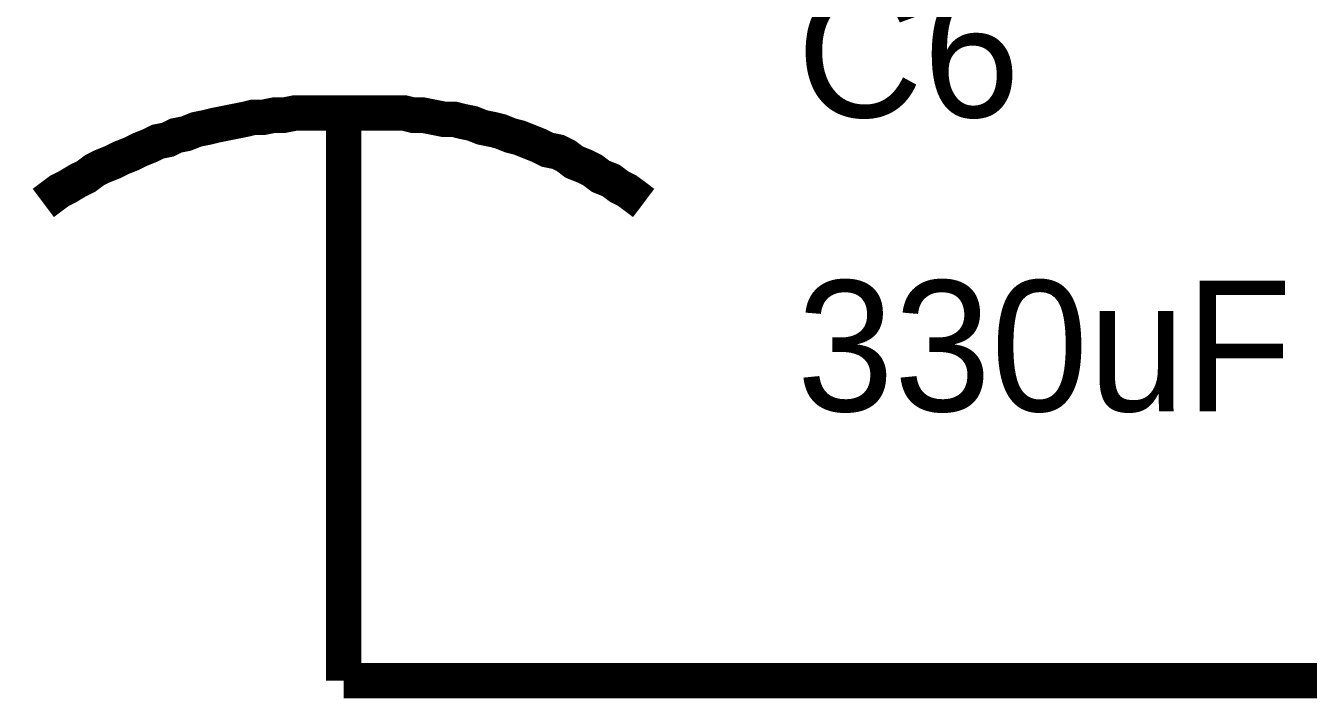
# Model space of a CAD drawing. Header units: millimetres. Extents: x 0 to 11.5, y 0 to 7.6.
# Drawn here: x 9.9441 to 10.3724, y 2.4447 to 2.6693 of the extents above; entities that cross this region are included whole.
import ezdxf

# ---------------------------------------------------------------- set-up
doc = ezdxf.new("R2010")
doc.units = ezdxf.units.MM
doc.header["$MEASUREMENT"] = 0
doc.layers.add('Sheet', color=255, linetype='Continuous')

msp = doc.modelspace()

# ---------------------------------------------------------------- linework, layer by layer
at = {"layer": 'Sheet', "const_width": 0.0118}
for points in [[(10.05023, 2.6401), (10.04682, 2.6401), (10.04341, 2.6401), (10.04, 2.6401), (10.03727, 2.6401), (10.03386, 2.6401), (10.03045, 2.63942), (10.02704, 2.63942), (10.02363, 2.63874), (10.02022, 2.63874), (10.01749, 2.63806), (10.01408, 2.63737), (10.01067, 2.63669), (10.00726, 2.63601), (10.00454, 2.63533), (10.00113, 2.63465), (9.99772, 2.63329), (9.99431, 2.6326), (9.99158, 2.63124), (9.98817, 2.63056), (9.98544, 2.6292), (9.98203, 2.62783), (9.97931, 2.62647), (9.9759, 2.62511), (9.97317, 2.62374), (9.96976, 2.62238), (9.96703, 2.62102), (9.9643, 2.61897), (9.96157, 2.61761), (9.95817, 2.61557), (9.95544, 2.6142), (9.95271, 2.61216), (9.94998, 2.61011)], [(10.05023, 2.6401), (10.05023, 2.45065)], [(10.15047, 2.61011), (10.14774, 2.61216), (10.14501, 2.6142), (10.14229, 2.61557), (10.13956, 2.61761), (10.13615, 2.61897), (10.13342, 2.62102), (10.13069, 2.62238), (10.12728, 2.62374), (10.12456, 2.62579), (10.12183, 2.62715), (10.11842, 2.62783), (10.11569, 2.6292), (10.11228, 2.63056), (10.10887, 2.63192), (10.10614, 2.6326), (10.10273, 2.63397), (10.10001, 2.63465), (10.0966, 2.63533), (10.09319, 2.63669), (10.08978, 2.63737), (10.08705, 2.63806), (10.08364, 2.63806), (10.08023, 2.63874), (10.07682, 2.63942), (10.07341, 2.63942), (10.07068, 2.6401), (10.06727, 2.6401), (10.06386, 2.6401), (10.06045, 2.6401), (10.05704, 2.6401), (10.05363, 2.6401), (10.05023, 2.6401)], [(10.05023, 2.45065), (10.60054, 2.45065)]]:
    msp.add_lwpolyline(points, dxfattribs=at)

# ---------------------------------------------------------------- texts
at = {"layer": 'Sheet'}
for s, p in [('C6', (10.20161, 2.63874)), ('330uF', (10.20161, 2.5406))]:
    msp.add_text(s, height=0.043615, dxfattribs=at).set_placement(p)

doc.saveas('drawing.dxf')
